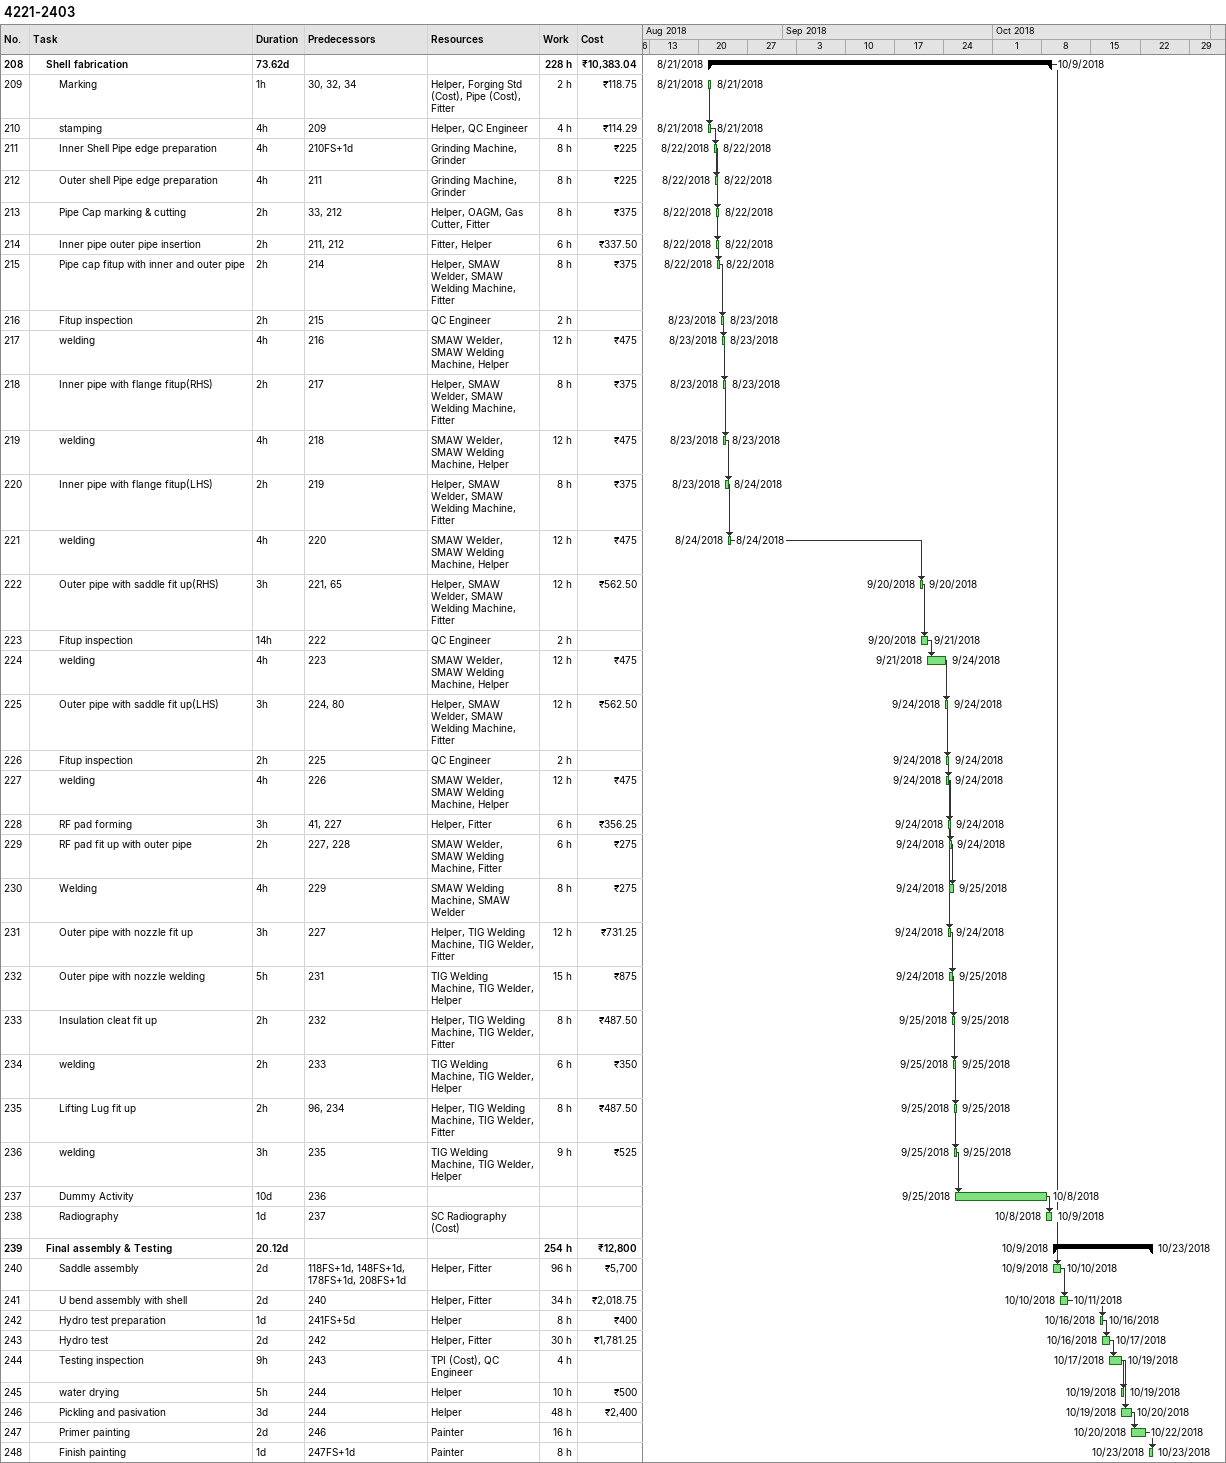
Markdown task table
4221-2403

| ID | Level | Task | Duration | Start | Finish | Predecessors | Resources | Work (h) | Cost (₹) |
|---|---|---|---|---|---|---|---|---|---|
| 208 | 2 | **Shell fabrication** | 73.62d | 2018-08-21 | 2018-10-09 |  |  | 228 | 10383.04 |
| 209 | 3 | Marking | 1h | 2018-08-21 | 2018-08-21 | 30, 32, 34 | Helper, Forging Std (Cost), Pipe (Cost), Fitter | 2 | 118.75 |
| 210 | 3 | stamping | 4h | 2018-08-21 | 2018-08-21 | 209 | Helper, QC Engineer | 4 | 114.29 |
| 211 | 3 | Inner Shell Pipe edge preparation | 4h | 2018-08-22 | 2018-08-22 | 210FS+1d | Grinding Machine, Grinder | 8 | 225 |
| 212 | 3 | Outer shell Pipe edge preparation | 4h | 2018-08-22 | 2018-08-22 | 211 | Grinding Machine, Grinder | 8 | 225 |
| 213 | 3 | Pipe Cap marking & cutting | 2h | 2018-08-22 | 2018-08-22 | 33, 212 | Helper, OAGM, Gas Cutter, Fitter | 8 | 375 |
| 214 | 3 | Inner pipe outer pipe insertion | 2h | 2018-08-22 | 2018-08-22 | 211, 212 | Fitter, Helper | 6 | 337.50 |
| 215 | 3 | Pipe cap fitup with inner and outer pipe | 2h | 2018-08-22 | 2018-08-22 | 214 | Helper, SMAW Welder, SMAW Welding Machine, Fitter | 8 | 375 |
| 216 | 3 | Fitup inspection | 2h | 2018-08-23 | 2018-08-23 | 215 | QC Engineer | 2 |  |
| 217 | 3 | welding | 4h | 2018-08-23 | 2018-08-23 | 216 | SMAW Welder, SMAW Welding Machine, Helper | 12 | 475 |
| 218 | 3 | Inner pipe with flange fitup(RHS) | 2h | 2018-08-23 | 2018-08-23 | 217 | Helper, SMAW Welder, SMAW Welding Machine, Fitter | 8 | 375 |
| 219 | 3 | welding | 4h | 2018-08-23 | 2018-08-23 | 218 | SMAW Welder, SMAW Welding Machine, Helper | 12 | 475 |
| 220 | 3 | Inner pipe with flange fitup(LHS) | 2h | 2018-08-23 | 2018-08-24 | 219 | Helper, SMAW Welder, SMAW Welding Machine, Fitter | 8 | 375 |
| 221 | 3 | welding | 4h | 2018-08-24 | 2018-08-24 | 220 | SMAW Welder, SMAW Welding Machine, Helper | 12 | 475 |
| 222 | 3 | Outer pipe with saddle fit up(RHS) | 3h | 2018-09-20 | 2018-09-20 | 221, 65 | Helper, SMAW Welder, SMAW Welding Machine, Fitter | 12 | 562.50 |
| 223 | 3 | Fitup inspection | 14h | 2018-09-20 | 2018-09-21 | 222 | QC Engineer | 2 |  |
| 224 | 3 | welding | 4h | 2018-09-21 | 2018-09-24 | 223 | SMAW Welder, SMAW Welding Machine, Helper | 12 | 475 |
| 225 | 3 | Outer pipe with saddle fit up(LHS) | 3h | 2018-09-24 | 2018-09-24 | 224, 80 | Helper, SMAW Welder, SMAW Welding Machine, Fitter | 12 | 562.50 |
| 226 | 3 | Fitup inspection | 2h | 2018-09-24 | 2018-09-24 | 225 | QC Engineer | 2 |  |
| 227 | 3 | welding | 4h | 2018-09-24 | 2018-09-24 | 226 | SMAW Welder, SMAW Welding Machine, Helper | 12 | 475 |
| 228 | 3 | RF pad forming | 3h | 2018-09-24 | 2018-09-24 | 41, 227 | Helper, Fitter | 6 | 356.25 |
| 229 | 3 | RF pad fit up with outer pipe | 2h | 2018-09-24 | 2018-09-24 | 227, 228 | SMAW Welder, SMAW Welding Machine, Fitter | 6 | 275 |
| 230 | 3 | Welding | 4h | 2018-09-24 | 2018-09-25 | 229 | SMAW Welding Machine, SMAW Welder | 8 | 275 |
| 231 | 3 | Outer pipe with nozzle fit up | 3h | 2018-09-24 | 2018-09-24 | 227 | Helper, TIG Welding Machine, TIG Welder, Fitter | 12 | 731.25 |
| 232 | 3 | Outer pipe with nozzle welding | 5h | 2018-09-24 | 2018-09-25 | 231 | TIG Welding Machine, TIG Welder, Helper | 15 | 875 |
| 233 | 3 | Insulation cleat fit up | 2h | 2018-09-25 | 2018-09-25 | 232 | Helper, TIG Welding Machine, TIG Welder, Fitter | 8 | 487.50 |
| 234 | 3 | welding | 2h | 2018-09-25 | 2018-09-25 | 233 | TIG Welding Machine, TIG Welder, Helper | 6 | 350 |
| 235 | 3 | Lifting Lug fit up | 2h | 2018-09-25 | 2018-09-25 | 96, 234 | Helper, TIG Welding Machine, TIG Welder, Fitter | 8 | 487.50 |
| 236 | 3 | welding | 3h | 2018-09-25 | 2018-09-25 | 235 | TIG Welding Machine, TIG Welder, Helper | 9 | 525 |
| 237 | 3 | Dummy Activity | 10d | 2018-09-25 | 2018-10-08 | 236 |  |  |  |
| 238 | 3 | Radiography | 1d | 2018-10-08 | 2018-10-09 | 237 | SC Radiography (Cost) |  |  |
| 239 | 2 | **Final assembly & Testing** | 20.12d | 2018-10-09 | 2018-10-23 |  |  | 254 | 12800 |
| 240 | 3 | Saddle assembly | 2d | 2018-10-09 | 2018-10-10 | 118FS+1d, 148FS+1d, 178FS+1d, 208FS+1d | Helper, Fitter | 96 | 5700 |
| 241 | 3 | U bend assembly with shell | 2d | 2018-10-10 | 2018-10-11 | 240 | Helper, Fitter | 34 | 2018.75 |
| 242 | 3 | Hydro test preparation | 1d | 2018-10-16 | 2018-10-16 | 241FS+5d | Helper | 8 | 400 |
| 243 | 3 | Hydro test | 2d | 2018-10-16 | 2018-10-17 | 242 | Helper, Fitter | 30 | 1781.25 |
| 244 | 3 | Testing inspection | 9h | 2018-10-17 | 2018-10-19 | 243 | TPI (Cost), QC Engineer | 4 |  |
| 245 | 3 | water drying | 5h | 2018-10-19 | 2018-10-19 | 244 | Helper | 10 | 500 |
| 246 | 3 | Pickling and pasivation | 3d | 2018-10-19 | 2018-10-20 | 244 | Helper | 48 | 2400 |
| 247 | 3 | Primer painting | 2d | 2018-10-20 | 2018-10-22 | 246 | Painter | 16 |  |
| 248 | 3 | Finish painting | 1d | 2018-10-23 | 2018-10-23 | 247FS+1d | Painter | 8 |  |
